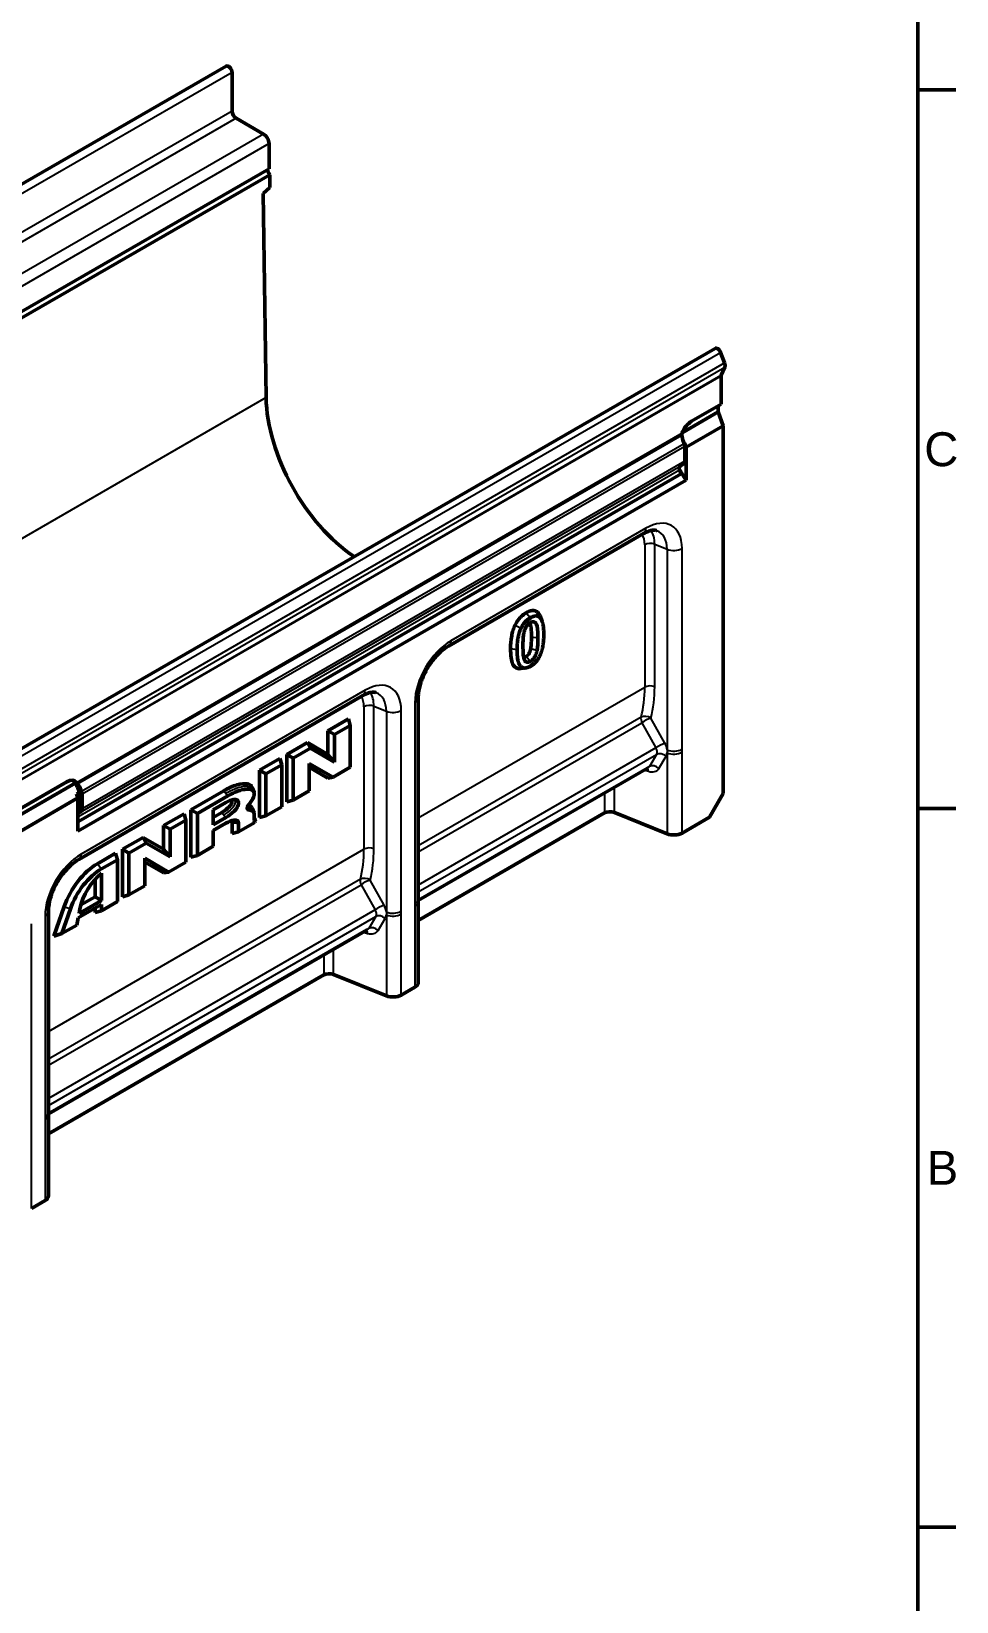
# Model space of a CAD drawing. Header units: millimetres. Extents: x 0 to 2774, y -40 to 1485.
# Drawn here: x 1823.6 to 2062.5, y 166.4 to 572 of the extents above; entities that cross this region are included whole.
import ezdxf

# ---------------------------------------------------------------- set-up
doc = ezdxf.new("R2010")
doc.units = ezdxf.units.MM
doc.header["$LTSCALE"] = 2.5
doc.linetypes.add('Durchgehend', pattern=[0])
for name, color, linetype, lineweight in [('Rahmen_0', 7, 'Durchgehend', 50), ('Rahmen_2', 7, 'Durchgehend', 50), ('Sichtbar (ISO)', 7, 'Continuous', 50), ('Sichtbar schmal (ISO)', 7, 'Continuous', 25)]:
    doc.layers.add(name, color=color, linetype=linetype, lineweight=lineweight)
doc.styles.add('Aktuell-DINNach Layer', font='arial.ttf')

# ---------------------------------------------------------------- blocks, each defined once
blk = doc.blocks.new('Ränder Standardrahmen')
at = {"layer": 'Rahmen_0'}
for p, q in [((821, 222.75), (824.9, 222.75)), ((821, 148.5), (824.9, 148.5)), ((821, 74.25), (824.9, 74.25))]:
    blk.add_line(p, q, dxfattribs=at)
at = {"layer": 'Rahmen_0', "flags": 128}
blk.add_lwpolyline([(20, 20), (20, 574), (821, 574), (821, 20), (20, 20)], dxfattribs=at)
at = {"layer": 'Rahmen_2', "char_height": 3.5, "attachment_point": 7, "style": 'Aktuell-DINNach Layer'}
for s, insert in [('C', (821.64, 183.82)), ('B', (821.89, 109.63))]:
    blk.add_mtext(s, dxfattribs=dict(at, insert=insert))

msp = doc.modelspace()

# ---------------------------------------------------------------- linework, layer by layer
at = {"layer": 'Sichtbar (ISO)'}
for p, q in [((1520.724, 359.056), (1873.924, 562.976)), ((1875.433, 551.381), (1875.433, 561.383)), ((1883.564, 545.461), (1876.493, 549.544)), ((1884.979, 536.48), (1884.979, 543.012)), ((1884.979, 536.48), (1530.895, 332.05)), ((1884.448, 536.174), (1885.155, 534.949)), ((1885.155, 534.949), (1803.886, 488.028)), ((1885.205, 531.655), (1883.445, 530.082)), ((1885.155, 534.949), (1885.205, 531.655)), ((1883.445, 530.082), (1884.234, 477.419)), ((2000.142, 490.104), (1646.942, 286.184)), ((2002.577, 486.328), (2001.539, 489.073)), ((2001.651, 475.651), (2001.651, 483)), ((2001.678, 483.141), (2002.63, 485.229)), ((1994.05, 471.262), (2001.651, 475.651)), ((2000.944, 475.243), (2000.944, 473.691)), ((2000.944, 473.691), (1991.642, 468.321)), ((2000.944, 473.691), (2002.181, 470.119)), ((2002.181, 470.119), (1992.636, 464.608)), ((2002.181, 470.119), (2002.181, 375.12)), ((1992.131, 465.539), (1991.975, 465.928)), ((1992.13, 465.541), (1992.263, 465.618)), ((1992.263, 465.618), (1992.636, 464.608)), ((1992.263, 465.06), (1992.263, 465.618)), ((1992.282, 461.051), (1992.282, 464.821)), ((1992.636, 464.608), (1992.636, 456.035)), ((1991.371, 457.704), (1990.962, 458.756)), ((1991.075, 459.677), (1991.868, 460.136)), ((1992.636, 456.035), (1991.211, 458.338)), ((1992.636, 456.035), (1835.658, 365.404)), ((1835.807, 367.889), (1991.371, 457.704)), ((1931.333, 413.217), (1981.632, 442.257)), ((1954.929, 420.988), (1955.418, 419.793)), ((1951.264, 407.561), (1949.985, 407.386)), ((1835.873, 358.104), (1909.153, 400.412)), ((1923.498, 347.968), (1923.498, 399.812)), ((1900.181, 391.348), (1905.485, 394.41)), ((1905.485, 394.41), (1905.933, 392.737)), ((1900.181, 385.224), (1900.181, 391.348)), ((1900.181, 391.348), (1901.854, 390.382)), ((1901.854, 390.382), (1905.933, 392.737)), ((1901.854, 383.258), (1901.854, 390.382)), ((1905.933, 392.737), (1905.933, 381.903)), ((1889.575, 385.224), (1894.878, 388.286)), ((1891.248, 384.258), (1895.685, 386.82)), ((1894.878, 388.286), (1900.181, 385.224)), ((1894.878, 388.286), (1895.685, 386.82)), ((1895.685, 386.82), (1901.854, 383.258)), ((1882.504, 381.142), (1887.807, 384.203)), ((1884.177, 380.176), (1888.255, 382.53)), ((1887.807, 384.203), (1888.255, 382.53)), ((1888.255, 382.53), (1888.255, 371.697)), ((1889.575, 372.977), (1889.575, 385.224)), ((1889.575, 385.224), (1891.248, 384.258)), ((1891.248, 373.425), (1891.248, 384.258)), ((1901.496, 379.341), (1895.326, 382.903)), ((1895.326, 382.903), (1895.326, 375.78)), ((1900.181, 379.1), (1895.326, 381.903)), ((1900.181, 385.224), (1901.854, 383.258)), ((1905.933, 381.903), (1901.496, 379.341)), ((1923.498, 347.505), (1982.82, 381.755)), ((1834.921, 377.838), (1814.866, 366.259)), ((1817.273, 369.2), (1832.829, 378.182)), ((1882.504, 368.894), (1882.504, 381.142)), ((1882.504, 381.142), (1884.177, 380.176)), ((1884.177, 369.342), (1884.177, 380.176)), ((1900.181, 379.1), (1901.496, 379.341)), ((1815.505, 362.342), (1835.658, 373.977)), ((1835.323, 375.008), (1836.011, 375.406)), ((1835.658, 373.977), (1835.323, 375.008)), ((1835.961, 375.654), (1835.587, 376.59)), ((1835.658, 365.404), (1835.658, 373.977)), ((1836.011, 371.645), (1836.011, 375.415)), ((1836.412, 376.113), (1836.567, 375.724)), ((1836.718, 375.007), (1836.718, 371.237)), ((1864.826, 370.935), (1873.311, 375.834)), ((1866.499, 369.969), (1874.372, 374.515)), ((1880.616, 376.7), (1881.105, 375.505)), ((1889.575, 372.977), (1891.248, 373.425)), ((1895.326, 375.78), (1891.248, 373.425)), ((2002.181, 375.12), (1998.646, 368.996)), ((1835.658, 371.102), (1835.805, 371.187)), ((1836.305, 370.321), (1835.658, 369.947)), ((1857.755, 366.853), (1863.058, 369.915)), ((1863.058, 369.915), (1863.506, 368.242)), ((1864.826, 358.688), (1864.826, 370.935)), ((1864.826, 370.935), (1866.499, 369.969)), ((1866.499, 359.136), (1866.499, 369.969)), ((1870.578, 370.881), (1873.842, 372.765)), ((1870.578, 367.017), (1870.578, 370.881)), ((1870.578, 368.949), (1872.781, 370.221)), ((1880.624, 371.35), (1881.112, 370.155)), ((1881.184, 369.765), (1881.184, 368.132)), ((1882.504, 368.894), (1884.177, 369.342)), ((1888.255, 371.697), (1884.177, 369.342)), ((1971.569, 370.101), (1923.498, 342.348)), ((1987.745, 364.727), (1974.13, 370.231)), ((1835.658, 368.274), (1835.807, 367.889)), ((1835.807, 367.889), (1835.658, 367.876)), ((1857.755, 360.729), (1857.755, 366.853)), ((1857.755, 366.853), (1859.428, 365.887)), ((1859.428, 365.887), (1863.506, 368.242)), ((1859.428, 358.763), (1859.428, 365.887)), ((1863.506, 368.242), (1863.506, 357.408)), ((1873.842, 368.901), (1870.578, 367.017)), ((1873.842, 367.458), (1870.578, 365.573)), ((1870.578, 365.573), (1870.578, 361.491)), ((1875.433, 364.812), (1875.433, 367.669)), ((1875.433, 364.812), (1877.106, 365.26)), ((1881.276, 367.668), (1877.106, 365.26)), ((1877.106, 365.26), (1877.106, 367.411)), ((1998.646, 368.996), (1991.587, 364.921)), ((1847.148, 360.729), (1852.452, 363.791)), ((1848.821, 359.763), (1853.259, 362.325)), ((1852.452, 363.791), (1857.755, 360.729)), ((1852.452, 363.791), (1853.259, 362.325)), ((1853.259, 362.325), (1859.428, 358.763)), ((1870.578, 361.491), (1866.499, 359.136)), ((1840.703, 357.008), (1845.381, 359.709)), ((1841.764, 355.689), (1845.829, 358.035)), ((1845.381, 359.709), (1845.829, 358.035)), ((1845.829, 358.035), (1845.829, 347.202)), ((1847.148, 348.482), (1847.148, 360.729)), ((1847.148, 360.729), (1848.821, 359.763)), ((1848.821, 348.93), (1848.821, 359.763)), ((1859.069, 354.847), (1852.9, 358.408)), ((1852.9, 358.408), (1852.9, 351.285)), ((1857.755, 354.605), (1852.9, 357.408)), ((1857.755, 360.729), (1859.428, 358.763)), ((1863.506, 357.408), (1859.069, 354.847)), ((1864.826, 358.688), (1866.499, 359.136)), ((1840.077, 348.482), (1840.077, 352.985)), ((1841.75, 354.534), (1841.75, 347.516)), ((1857.755, 354.605), (1859.069, 354.847)), ((1847.148, 348.482), (1848.821, 348.93)), ((1852.9, 351.285), (1848.821, 348.93)), ((1829.471, 338.275), (1832.122, 345.93)), ((1831.522, 338.942), (1833.731, 345.318)), ((1841.75, 346.48), (1835.71, 342.993)), ((1841.75, 347.516), (1835.934, 344.158)), ((1835.934, 344.158), (1836.161, 345.338)), ((1836.4, 346.359), (1840.077, 348.482)), ((1840.077, 348.482), (1841.75, 347.516)), ((1840.077, 344.399), (1840.077, 345.515)), ((1840.077, 344.399), (1841.75, 344.847)), ((1845.829, 347.202), (1841.75, 344.847)), ((1841.75, 344.847), (1841.75, 346.48)), ((1923.498, 326.327), (1923.498, 347.225)), ((1828.039, 292.855), (1828.039, 344.698)), ((1835.356, 341.156), (1831.522, 338.942)), ((1835.71, 342.993), (1835.356, 341.156)), ((1828.039, 292.392), (1910.342, 339.91)), ((1829.471, 338.275), (1831.522, 338.942)), ((1899.09, 328.256), (1828.039, 287.234)), ((1915.267, 322.881), (1901.652, 328.385)), ((1922.62, 325.102), (1919.109, 323.075)), ((1828.039, 271.214), (1828.039, 292.112)), ((1827.16, 269.989), (1823.649, 267.962))]:
    msp.add_line(p, q, dxfattribs=at)
for centre, major_axis, ratio, start_param, end_param in [((1874.549, 561.893), (-0.625, 1.083), 0.5773503, 3.9269908, 6.2831853), ((1876.493, 550.769), (-0.75, 1.299), 0.5773503, 0.7853982, 2.3561945), ((1883.564, 543.829), (-1, 1.732), 0.5773503, 3.9269908, 5.4977871), ((2000.767, 489.021), (-0.625, 1.083), 0.5773503, 4.4364737, 6.2831853), ((2002.005, 482.795), (-0.25, 0.433), 0.5773503, 0.390607, 0.7853982), ((2001.651, 486.265), (0.75, -1.299), 0.5773503, 0.390607, 1.294881), ((1908.979, 463.631), (17.5, -30.311), 0.5773503, 3.9444441, 5.4164323), ((1994.05, 467.996), (2, 3.464), 0.5773503, 0.7853982, 1.8169452), ((1994.804, 467.561), (-1.109, 4.484), 0.6928203, 1.373127, 1.7681919), ((1991.221, 465.434), (-0.75, 1.299), 0.5773503, 3.9269908, 4.4674103), ((1991.575, 458.811), (-0.5, 0.866), 0.5773503, 0.0005556, 1.3089969), ((1992.263, 458.946), (1.083, -1.683), 0.6067281, 4.2744966, 4.6833194), ((1990.868, 461.868), (1, -1.732), 0.5773503, 0.0005556, 0.7853982), ((1832.829, 374.916), (2, 3.464), 0.5773503, 6.0370365, 7.0685835), ((1832.122, 375.324), (2, 3.464), 0.5773503, 6.0370365, 6.1054747), ((1832.759, 374.957), (1.109, -4.484), 0.6928203, 1.7681919, 2.0273264), ((1833.583, 374.481), (1.109, -4.484), 0.6928203, 1.7681919, 2.1632567), ((1835.658, 375.619), (-0.25, 0.433), 0.5773503, 3.9269908, 4.4674103), ((1835.658, 375.619), (0.75, -1.299), 0.5773503, 0.7853982, 1.3258177), ((1835.304, 372.053), (0.5, -0.866), 0.5773503, 0.0005556, 0.7853982), ((1835.304, 372.053), (1, -1.732), 0.5773503, 0.0005556, 0.7853982), ((1879.952, 371.668), (-0.433, -0.75), 0.5773503, 4.4240598, 6.5787739), ((1972.983, 369.285), (2, 0), 0.5773503, 0.9599311, 2.3561945), ((1881.266, 369.404), (0.375, 0.65), 0.5773503, 3.7716665, 3.9269908), ((1882.327, 368.792), (-0.808, -1.4), 0.5773503, 5.4977871, 5.9009231), ((1989.466, 366.145), (3, 0), 0.5773503, 4.1015237, 5.4977871), ((1840.703, 345.93), (6.784, 11.75), 0.5773503, 0.7853982, 1.8925469), ((1841.764, 345.318), (6.351, 11), 0.5773503, 0.7853982, 1.8925469), ((1842.906, 347.285), (4.916, 8.514), 0.5773503, 0.9523715, 2.1112158), ((1900.505, 327.439), (2, 0), 0.5773503, 0.9599311, 2.3561945), ((1920.498, 326.327), (3, 0), 0.5773503, 5.4977871, 6.2831853), ((1916.987, 324.3), (3, 0), 0.5773503, 4.1015237, 5.4977871), ((1825.039, 271.214), (3, 0), 0.5773503, 5.4977871, 6.2831853)]:
    msp.add_ellipse(centre, major_axis=major_axis, ratio=ratio, start_param=start_param, end_param=end_param, dxfattribs=at)
for points, degree, knots in [([(1991.54, 467.688), (1991.534, 467.742), (1991.532, 467.797), (1991.539, 467.999), (1991.572, 468.145), (1991.623, 468.272)], 3, [0.86685526, 0.86685526, 0.86685526, 0.86685526, 0.89782415, 0.89782415, 0.98146895, 0.98146895, 0.98146895, 0.98146895]), ([(1985.106, 443.016), (1984.996, 443.061), (1984.87, 443.097), (1984.566, 443.143), (1984.387, 443.152), (1983.969, 443.127), (1983.731, 443.093), (1983.203, 442.963), (1982.913, 442.869), (1982.296, 442.614), (1981.97, 442.453), (1981.632, 442.257)], 3, [0.85867841, 0.85867841, 0.85867841, 0.85867841, 1.001102, 1.001102, 1.14352558, 1.14352558, 1.28594916, 1.28594916, 1.42837274, 1.42837274, 1.57079633, 1.57079633, 1.57079633, 1.57079633]), ([(1948.513, 418.645), (1948.646, 418.917), (1948.967, 419.551), (1949.798, 420.565), (1950.095, 420.866), (1950.729, 421.406), (1951.061, 421.636), (1951.394, 421.828)], 3, [0.00732763, 0.00732763, 0.00732763, 0.00732763, 0.16722379, 0.16722379, 0.24791336, 0.24791336, 0.33204011, 0.33204011, 0.33204011, 0.33204011]), ([(1951.394, 421.828), (1951.916, 422.129), (1952.429, 422.33), (1953.18, 422.405), (1953.431, 422.384), (1953.895, 422.24), (1954.102, 422.12), (1954.283, 421.958)], 3, [0, 0, 0, 0, 0.44283594, 0.44283594, 0.69036532, 0.69036532, 0.94018894, 0.94018894, 0.94018894, 0.94018894]), ([(1947.338, 412.552), (1947.338, 413.583), (1947.405, 414.723), (1947.705, 416.327), (1947.823, 416.817), (1948.121, 417.756), (1948.297, 418.206), (1948.513, 418.645)], 3, [0, 0, 0, 0, 0.7572272, 0.7572272, 1.0778683, 1.0778683, 1.3720251, 1.3720251, 1.3720251, 1.3720251]), ([(1952.455, 419.265), (1952.235, 419.138), (1952.022, 418.968), (1951.656, 418.581), (1951.466, 418.343), (1951.166, 417.821), (1951.061, 417.577), (1950.881, 417.061), (1950.81, 416.783), (1950.756, 416.517)], 3, [0, 0, 0, 0, 0.18619305, 0.18619305, 0.33646958, 0.33646958, 0.45693008, 0.45693008, 0.59099665, 0.59099665, 0.59099665, 0.59099665]), ([(1952.712, 415.627), (1952.712, 417.784), (1952.4, 418.921), (1952.24, 419.125)], 2, [0, 0, 0, 1, 1.6417291, 1.6417291, 1.6417291]), ([(1954.385, 415.368), (1954.385, 417.506), (1954.261, 418.235), (1953.946, 419.028), (1953.822, 419.22), (1953.628, 419.371), (1953.49, 419.471), (1953.134, 419.498), (1953.004, 419.483), (1952.733, 419.406), (1952.595, 419.345), (1952.455, 419.265)], 3, [0, 0, 0, 0, 1.5708815, 1.5708815, 2.3459193, 2.3459193, 2.5676126, 2.5676126, 2.6834433, 2.6834433, 2.7987915, 2.7987915, 2.7987915, 2.7987915]), ([(1950.756, 416.517), (1950.684, 416.169), (1950.621, 415.71), (1950.537, 414.434), (1950.525, 413.751), (1950.525, 413.14)], 3, [0.00011238, 0.00011238, 0.00011238, 0.00011238, 0.23361705, 0.23361705, 0.46623967, 0.46623967, 0.46623967, 0.46623967]), ([(1954.154, 412), (1954.225, 412.348), (1954.288, 412.807), (1954.372, 414.079), (1954.385, 414.759), (1954.385, 415.368)], 3, [0.00011236, 0.00011236, 0.00011236, 0.00011236, 0.23377828, 0.23377828, 0.46663187, 0.46663187, 0.46663187, 0.46663187]), ([(1931.333, 413.217), (1930.674, 412.837), (1929.974, 412.326), (1928.57, 411.061), (1927.867, 410.3), (1926.559, 408.604), (1925.955, 407.666), (1924.929, 405.732), (1924.505, 404.736), (1923.881, 402.817), (1923.676, 401.892), (1923.523, 400.611), (1923.498, 400.197), (1923.498, 399.812)], 3, [-1.5707963, -1.5707963, -1.5707963, -1.5707963, -1.293168, -1.293168, -1.006757, -1.006757, -0.7160196, -0.7160196, -0.4270346, -0.4270346, -0.145024, -0.145024, 0, 0, 0, 0]), ([(1949.985, 407.386), (1949.956, 407.383), (1949.927, 407.379), (1949.471, 407.333), (1949.093, 407.409), (1948.279, 407.857), (1948.04, 408.271), (1947.692, 409.017), (1947.559, 409.605), (1947.373, 410.932), (1947.338, 411.752), (1947.338, 412.552)], 3, [0.4111248, 0.4111248, 0.4111248, 0.4111248, 0.4375894, 0.4375894, 0.8301111, 0.8301111, 1.4034282, 1.4034282, 2.3873429, 2.3873429, 3.6063611, 3.6063611, 3.6063611, 3.6063611]), ([(1950.525, 413.14), (1950.525, 411.016), (1950.648, 410.279), (1950.962, 409.485), (1951.084, 409.296), (1951.277, 409.143), (1951.412, 409.045), (1951.768, 409.017), (1951.899, 409.032), (1952.173, 409.109), (1952.313, 409.171), (1952.455, 409.253)], 3, [0, 0, 0, 0, 1.5608238, 1.5608238, 2.3215559, 2.3215559, 2.5478978, 2.5478978, 2.6680035, 2.6680035, 2.7876142, 2.7876142, 2.7876142, 2.7876142]), ([(1950.657, 410.504), (1950.697, 410.476), (1951.022, 410.358), (1951.394, 410.572)], 2, [1.851209, 1.851209, 1.851209, 2, 3, 3, 3]), ([(1952.455, 409.253), (1952.674, 409.38), (1952.888, 409.549), (1953.253, 409.936), (1953.443, 410.175), (1953.743, 410.696), (1953.849, 410.94), (1954.029, 411.457), (1954.1, 411.734), (1954.154, 412)], 3, [0, 0, 0, 0, 0.18619305, 0.18619305, 0.33646958, 0.33646958, 0.45693008, 0.45693008, 0.59099663, 0.59099663, 0.59099663, 0.59099663]), ([(1912.628, 401.171), (1912.518, 401.215), (1912.392, 401.251), (1912.087, 401.297), (1911.908, 401.307), (1911.491, 401.282), (1911.252, 401.247), (1910.724, 401.118), (1910.435, 401.024), (1909.818, 400.768), (1909.491, 400.607), (1909.153, 400.412)], 3, [0.85867841, 0.85867841, 0.85867841, 0.85867841, 1.001102, 1.001102, 1.14352558, 1.14352558, 1.28594916, 1.28594916, 1.42837274, 1.42837274, 1.57079633, 1.57079633, 1.57079633, 1.57079633]), ([(1835.058, 377.623), (1835.005, 377.706), (1834.954, 377.786), (1834.813, 378.011), (1834.718, 378.161), (1834.604, 378.327), (1834.576, 378.366), (1834.549, 378.402)], 3, [3.48239133, 3.48239133, 3.48239133, 3.48239133, 3.53974356, 3.53974356, 3.66293936, 3.66293936, 3.70391584, 3.70391584, 3.70391584, 3.70391584]), ([(1835.256, 377.994), (1835.307, 377.926), (1835.373, 377.836), (1835.479, 377.699), (1835.509, 377.661), (1835.541, 377.622)], 3, [0.3481471, 0.3481471, 0.3481471, 0.3481471, 0.4317919, 0.4317919, 0.46276079, 0.46276079, 0.46276079, 0.46276079]), ([(1873.311, 375.834), (1874.485, 376.512), (1875.658, 377.033), (1876.702, 377.341), (1877.772, 377.657), (1878.705, 377.748), (1879.395, 377.604), (1879.864, 377.507), (1880.221, 377.301), (1880.447, 376.999), (1880.515, 376.908), (1880.572, 376.808), (1880.616, 376.7)], 3, [-1.5707963, -1.5707963, -1.5707963, -1.5707963, -1.0964753, -1.0964753, -1.0964753, -0.6104239, -0.6104239, -0.6104239, -0.2797224, -0.2797224, -0.2797224, -0.1799216, -0.1799216, -0.1799216, -0.1799216]), ([(1872.781, 370.221), (1873.492, 370.632), (1874.199, 371.178), (1874.692, 371.7), (1874.877, 371.896), (1875.034, 372.088), (1875.153, 372.268), (1875.257, 372.425), (1875.334, 372.571), (1875.38, 372.704), (1875.42, 372.819), (1875.437, 372.923), (1875.431, 373.013), (1875.426, 373.091), (1875.403, 373.159), (1875.363, 373.215), (1875.312, 373.286), (1875.233, 373.338), (1875.13, 373.37)], 3, [-1.5707963, -1.5707963, -1.5707963, -1.5707963, -0.7660947, -0.7660947, -0.7660947, -0.4631481, -0.4631481, -0.4631481, -0.1994746, -0.1994746, -0.1994746, 0.0300173, 0.0300173, 0.0300173, 0.2297586, 0.2297586, 0.2297586, 0.482312, 0.482312, 0.482312, 0.482312]), ([(1873.842, 372.765), (1874.317, 373.04), (1874.792, 373.26), (1875.224, 373.402), (1875.667, 373.548), (1876.064, 373.616), (1876.392, 373.571), (1876.615, 373.54), (1876.813, 373.459), (1876.952, 373.265), (1877.033, 373.152), (1877.09, 372.997), (1877.103, 372.806), (1877.117, 372.586), (1877.071, 372.328), (1876.987, 372.088), (1876.891, 371.812), (1876.752, 371.558), (1876.597, 371.325), (1876.418, 371.057), (1876.214, 370.809), (1875.987, 370.57), (1875.387, 369.935), (1874.619, 369.35), (1873.842, 368.901)], 3, [-1.5707963, -1.5707963, -1.5707963, -1.5707963, -1.0781193, -1.0781193, -1.0781193, -0.573258, -0.573258, -0.573258, -0.2297586, -0.2297586, -0.2297586, -0.0300173, -0.0300173, -0.0300173, 0.1994746, 0.1994746, 0.1994746, 0.4631481, 0.4631481, 0.4631481, 0.7660947, 0.7660947, 0.7660947, 1.5707963, 1.5707963, 1.5707963, 1.5707963]), ([(1874.372, 374.515), (1875.61, 375.23), (1876.847, 375.761), (1877.904, 376.038), (1879.034, 376.334), (1879.952, 376.33), (1880.503, 376.085), (1880.902, 375.908), (1881.105, 375.621), (1881.164, 375.3), (1881.22, 375), (1881.171, 374.655), (1880.976, 374.176), (1880.75, 373.622), (1880.305, 372.898), (1879.66, 372.121)], 3, [-1.5707963, -1.5707963, -1.5707963, -1.5707963, -1.0501016, -1.0501016, -1.0501016, -0.4939206, -0.4939206, -0.4939206, -0.0915104, -0.0915104, -0.0915104, 0.2845979, 0.2845979, 0.2845979, 0.7203944, 0.7203944, 0.7203944, 0.7203944]), ([(1879.664, 370.878), (1880.187, 370.858), (1880.58, 370.727), (1880.827, 370.53), (1881.086, 370.322), (1881.184, 370.061), (1881.184, 369.765)], 3, [-0.6949133, -0.6949133, -0.6949133, -0.6949133, -0.35662735, -0.35662735, -0.35662735, 0, 0, 0, 0]), ([(1879.686, 372.152), (1879.907, 372.081), (1880.096, 371.982), (1880.249, 371.856), (1880.417, 371.719), (1880.542, 371.549), (1880.623, 371.35)], 3, [-0.51964189, -0.51964189, -0.51964189, -0.51964189, -0.35170062, -0.35170062, -0.35170062, -0.16815949, -0.16815949, -0.16815949, -0.16815949]), ([(1877.106, 367.411), (1877.106, 367.46), (1877.103, 367.509), (1877.098, 367.555), (1877.064, 367.848), (1876.925, 368.035), (1876.757, 368.14), (1876.537, 368.277), (1876.26, 368.299), (1875.944, 368.262), (1875.35, 368.194), (1874.6, 367.896), (1873.842, 367.458)], 3, [-3.1415927, -3.1415927, -3.1415927, -3.1415927, -3.0916525, -3.0916525, -3.0916525, -2.7740927, -2.7740927, -2.7740927, -2.3561945, -2.3561945, -2.3561945, -1.5707963, -1.5707963, -1.5707963, -1.5707963]), ([(1875.433, 367.669), (1875.433, 367.747), (1875.417, 367.815), (1875.385, 367.872), (1875.353, 367.932), (1875.304, 367.98), (1875.24, 368.016), (1875.208, 368.035), (1875.171, 368.05), (1875.13, 368.063)], 3, [-3.14159265, -3.14159265, -3.14159265, -3.14159265, -2.95235046, -2.95235046, -2.95235046, -2.75842814, -2.75842814, -2.75842814, -2.65928061, -2.65928061, -2.65928061, -2.65928061]), ([(1835.873, 358.104), (1835.214, 357.723), (1834.514, 357.213), (1833.111, 355.948), (1832.408, 355.187), (1831.1, 353.49), (1830.496, 352.553), (1829.47, 350.619), (1829.046, 349.623), (1828.422, 347.703), (1828.217, 346.778), (1828.064, 345.498), (1828.039, 345.084), (1828.039, 344.698)], 3, [-1.5707963, -1.5707963, -1.5707963, -1.5707963, -1.293168, -1.293168, -1.006757, -1.006757, -0.7160196, -0.7160196, -0.4270346, -0.4270346, -0.145024, -0.145024, 0, 0, 0, 0]), ([(1923.498, 347.225), (1923.498, 347.275), (1923.498, 347.324), (1923.498, 347.423), (1923.498, 347.473), (1923.498, 347.572), (1923.498, 347.622), (1923.498, 347.721), (1923.498, 347.771), (1923.498, 347.87), (1923.498, 347.919), (1923.498, 347.968)], 3, [0, 0, 0, 0, 0.0363946, 0.0363946, 0.0727892, 0.0727892, 0.10918381, 0.10918381, 0.14557841, 0.14557841, 0.18197301, 0.18197301, 0.18197301, 0.18197301]), ([(1828.039, 292.112), (1828.039, 292.161), (1828.039, 292.21), (1828.039, 292.309), (1828.039, 292.359), (1828.039, 292.458), (1828.039, 292.508), (1828.039, 292.608), (1828.039, 292.657), (1828.039, 292.756), (1828.039, 292.806), (1828.039, 292.855)], 3, [0, 0, 0, 0, 0.0363946, 0.0363946, 0.0727892, 0.0727892, 0.10918381, 0.10918381, 0.14557841, 0.14557841, 0.18197301, 0.18197301, 0.18197301, 0.18197301])]:
    msp.add_open_spline(points, degree=degree, knots=knots, dxfattribs=at)
for points, degree in [([(1954.283, 421.958), (1954.561, 421.715), (1954.77, 421.377), (1954.929, 420.988)], 3), ([(1950.054, 417.871), (1949.011, 415.748), (1949.011, 412.294)], 2), ([(1952.455, 420.508), (1950.911, 419.617), (1950.054, 417.871)], 2), ([(1954.864, 420.63), (1953.999, 421.4), (1952.455, 420.508)], 2), ([(1955.899, 416.242), (1955.899, 419.724), (1954.864, 420.63)], 2), ([(1952.502, 412.453), (1952.712, 413.48), (1952.712, 415.627)], 2), ([(1954.856, 410.646), (1955.899, 412.77), (1955.899, 416.242)], 2), ([(1949.011, 412.294), (1949.011, 408.765), (1950.902, 407.113), (1952.455, 408.009)], 2), ([(1951.394, 410.572), (1951.766, 410.787), (1952.34, 411.66), (1952.502, 412.453)], 2), ([(1952.455, 408.009), (1953.999, 408.9), (1954.856, 410.646)], 2), ([(1982.82, 381.755), (1982.829, 381.76), (1982.834, 381.762), (1982.834, 381.762)], 3), ([(1881.266, 368.792), (1881.353, 368.466), (1881.48, 368.056)], 2), ([(1881.48, 368.056), (1881.221, 367.848), (1881.276, 367.668)], 2), ([(1910.342, 339.91), (1910.35, 339.914), (1910.356, 339.916), (1910.356, 339.916)], 3)]:
    msp.add_open_spline(points, degree=degree, dxfattribs=at)
at = {"layer": 'Sichtbar schmal (ISO)'}
for p, q in [((1875.433, 561.383), (1522.233, 357.463)), ((1875.433, 551.381), (1522.233, 347.461)), ((1876.493, 549.544), (1523.293, 345.624)), ((1883.564, 545.461), (1530.364, 341.541)), ((1884.979, 543.012), (1531.779, 339.092)), ((1648.339, 285.153), (2001.539, 489.073)), ((1648.451, 279.079), (2001.651, 483)), ((1648.478, 279.221), (2001.678, 483.141)), ((1649.377, 282.408), (2002.577, 486.328)), ((1649.43, 281.309), (2002.63, 485.229)), ((1884.234, 477.419), (1534.216, 275.336)), ((1835.256, 377.994), (1991.623, 468.272)), ((1835.541, 377.622), (1991.54, 467.688)), ((1836.567, 375.724), (1992.131, 465.539)), ((1836.718, 375.007), (1992.282, 464.821)), ((1835.658, 369.947), (1991.075, 459.677)), ((1835.658, 369.091), (1990.962, 458.756)), ((1836.305, 370.321), (1991.868, 460.136)), ((1836.718, 371.237), (1992.282, 461.051)), ((1991.14, 458.297), (1991.211, 458.338)), ((1982.253, 443.631), (1931.954, 414.591)), ((1981.966, 439.383), (1981.966, 402.567)), ((1984.527, 402.696), (1984.527, 439.512)), ((1984.527, 439.512), (1987.745, 438.211)), ((1987.745, 438.211), (1987.745, 386.368)), ((1991.587, 386.562), (1991.587, 438.405)), ((1951.394, 421.828), (1952.455, 420.508)), ((1948.513, 418.645), (1950.054, 417.871)), ((1952.712, 415.627), (1954.385, 415.368)), ((1947.338, 412.552), (1949.011, 412.294)), ((1951.394, 410.572), (1952.455, 409.253)), ((1909.774, 401.785), (1836.494, 359.477)), ((1923.498, 368.811), (1981.966, 402.567)), ((1909.488, 397.537), (1909.488, 360.721)), ((1912.049, 360.851), (1912.049, 397.667)), ((1912.049, 397.667), (1915.267, 396.366)), ((1922.62, 398.587), (1922.62, 346.744)), ((1915.267, 396.366), (1915.267, 344.522)), ((1919.109, 344.716), (1919.109, 396.56)), ((1981.031, 394.833), (1923.498, 361.617)), ((1923.498, 360.063), (1981.252, 393.407)), ((1981.252, 393.407), (1984.859, 386.891)), ((1987.165, 388.104), (1983.557, 394.62)), ((1984.859, 386.891), (1923.498, 351.464)), ((1987.745, 385.625), (1987.745, 364.727)), ((1991.587, 364.921), (1991.587, 385.819)), ((1923.498, 349.695), (1985.026, 385.218)), ((1983.201, 382.114), (1923.498, 347.645)), ((1985.026, 385.218), (1983.201, 382.114)), ((1985.63, 381.63), (1987.455, 384.733)), ((1981.85, 381.195), (1982.905, 380.859)), ((1836.412, 376.113), (1835.587, 376.59)), ((1873.311, 375.834), (1874.372, 374.515)), ((1971.569, 375.259), (1971.569, 370.101)), ((1974.13, 370.231), (1974.13, 376.738)), ((1872.781, 370.221), (1873.842, 368.901)), ((1879.35, 371.448), (1879.664, 370.878)), ((1875.433, 367.669), (1877.106, 367.411)), ((1828.039, 313.697), (1909.488, 360.721)), ((1840.703, 357.008), (1841.764, 355.689)), ((1908.553, 352.988), (1828.039, 306.503)), ((1828.039, 304.949), (1908.773, 351.561)), ((1908.773, 351.561), (1912.381, 345.045)), ((1914.686, 346.259), (1911.079, 352.775)), ((1912.381, 345.045), (1828.039, 296.35)), ((1832.122, 345.93), (1833.731, 345.318)), ((1922.62, 346.001), (1922.62, 325.102)), ((1823.649, 289.603), (1823.649, 341.446)), ((1827.16, 343.474), (1827.16, 291.63)), ((1828.039, 294.581), (1912.548, 343.372)), ((1912.548, 343.372), (1910.723, 340.269)), ((1913.152, 339.785), (1914.976, 342.888)), ((1915.267, 343.779), (1915.267, 322.881)), ((1919.109, 323.075), (1919.109, 343.974)), ((1910.723, 340.269), (1828.039, 292.531)), ((1909.371, 339.349), (1910.426, 339.013)), ((1899.09, 333.413), (1899.09, 328.256)), ((1901.652, 328.385), (1901.652, 334.892)), ((1823.649, 267.962), (1823.649, 288.86)), ((1827.16, 290.887), (1827.16, 269.989))]:
    msp.add_line(p, q, dxfattribs=at)
for centre, major_axis, ratio, start_param, end_param in [((1976.222, 436.066), (-4.123, -6.928), 0.577215, 2.3714991, 2.860416), ((1980.132, 444.856), (1.5, -2.598), 0.5773503, 0, 0.7853982), ((1982.253, 433.016), (6.701, 11.258), 0.577215, 5.5130918, 7.0838881), ((1977.636, 435.25), (4.837, 8.807), 0.5572852, 5.49053, 6.0204625), ((1980.132, 434.241), (-5.667, -8.407), 0.604668, 2.4104377, 3.2691161), ((1983.38, 438.566), (-2, 0), 0.5773503, 4.1015237, 5.4977871), ((1989.466, 439.63), (3, 0), 0.5773503, 4.1015237, 5.4977871), ((1931.954, 403.976), (-6.701, -11.258), 0.577215, 3.9422955, 5.5130918), ((1929.833, 415.815), (1.5, -2.598), 0.5773503, 0, 0.7853982), ((1907.653, 403.01), (1.5, -2.598), 0.5773503, 0, 0.7853982), ((1909.774, 391.171), (6.701, 11.258), 0.577215, 5.5130918, 7.0838881), ((1944.542, 417.451), (29.685, -34.028), 0.669733, 0.4307543, 0.6547469), ((1983.38, 401.75), (-2, 0), 0.5773503, 4.1015237, 5.4977871), ((1945.689, 418.397), (-30.633, 35.82), 0.6665317, 3.5796523, 3.8036449), ((1903.744, 394.221), (-4.123, -6.928), 0.577215, 2.3714991, 2.860416), ((1910.902, 396.721), (2, 0), 0.5773503, 0.9599311, 2.3561945), ((1905.158, 393.404), (4.837, 8.807), 0.5572852, 5.49053, 6.0204625), ((1907.653, 392.396), (-5.667, -8.407), 0.604668, 2.4104377, 3.2691161), ((1920.498, 399.812), (3, 0), 0.5773503, 5.4977871, 6.2831853), ((1916.987, 397.785), (3, 0), 0.5773503, 4.1015237, 5.4977871), ((1982.41, 393.674), (1, -1.732), 0.5773503, 3.7029982, 4.5378561), ((1982.41, 393.674), (-1.937, 0.496), 0.6680456, 4.2586768, 5.6593434), ((1982.41, 393.674), (1.75, 0.969), 0.1991586, 0.7511877, 2.1792557), ((1986.018, 387.158), (1.75, 0.969), 0.1991586, 0.7511877, 2.1792557), ((1983.292, 386.387), (1.707, -1.208), 0.714041, 0.031539, 1.0787365), ((1986.308, 383.788), (-1.724, 1.014), 0.7222297, 4.4548074, 5.867568), ((1984.439, 387.333), (-2.624, 3.069), 0.6665317, 3.9176247, 4.4145101), ((1984.439, 387.333), (-2.624, 3.069), 0.6665317, 3.3673126, 3.6896651), ((1989.466, 387.787), (3, 0), 0.5773503, 4.1015237, 5.4977871), ((1989.466, 387.044), (3, 0), 0.5773503, 4.1015237, 5.4977871), ((1981.758, 379.913), (0.607, 1.906), 0.5161551, 5.3870841, 5.9856715), ((1981.468, 383.283), (1.707, -1.208), 0.714041, 5.9656584, 6.3147243), ((1982.615, 384.229), (-2.624, 3.069), 0.6665317, 2.320115, 3.3673126), ((1984.483, 380.684), (1.724, -1.014), 0.7222297, 1.3132148, 2.7259754), ((1910.902, 359.905), (2, 0), 0.5773503, 0.9599311, 2.3561945), ((1836.494, 348.863), (-6.701, -11.258), 0.577215, 3.9422955, 5.5130918), ((1834.373, 360.702), (1.5, -2.598), 0.5773503, 0, 0.7853982), ((1872.064, 375.606), (29.685, -34.028), 0.669733, 0.4307543, 0.6547469), ((1873.211, 376.552), (-30.633, 35.82), 0.6665317, 3.5796523, 3.8036449), ((1909.932, 351.829), (1, -1.732), 0.5773503, 3.7029982, 4.5378561), ((1909.932, 351.829), (-1.937, 0.496), 0.6680456, 4.2586768, 5.6593434), ((1909.932, 351.829), (1.75, 0.969), 0.1991586, 0.7511877, 2.1792557), ((1913.539, 345.313), (1.75, 0.969), 0.1991586, 0.7511877, 2.1792557), ((1910.814, 344.541), (1.707, -1.208), 0.714041, 0.031539, 1.0787365), ((1911.961, 345.487), (-2.624, 3.069), 0.6665317, 3.9176247, 4.4145101), ((1920.498, 347.968), (3, 0), 0.5773503, 5.4977871, 6.2831853), ((1920.498, 347.225), (3, 0), 0.5773503, 5.4977871, 6.2831853), ((1825.039, 344.698), (3, 0), 0.5773503, 5.4977871, 6.2831853), ((1913.829, 341.942), (-1.724, 1.014), 0.7222297, 4.4548074, 5.867568), ((1911.961, 345.487), (-2.624, 3.069), 0.6665317, 3.3673126, 3.6896651), ((1916.987, 345.941), (3, 0), 0.5773503, 4.1015237, 5.4977871), ((1916.987, 345.198), (3, 0), 0.5773503, 4.1015237, 5.4977871), ((1909.279, 338.067), (0.607, 1.906), 0.5161551, 5.3870841, 5.9856715), ((1908.989, 341.438), (1.707, -1.208), 0.714041, 5.9656584, 6.3147243), ((1910.136, 342.384), (-2.624, 3.069), 0.6665317, 2.320115, 3.3673126), ((1912.005, 338.839), (1.724, -1.014), 0.7222297, 1.3132148, 2.7259754), ((1825.039, 292.855), (3, 0), 0.5773503, 5.4977871, 6.2831853), ((1825.039, 292.112), (3, 0), 0.5773503, 5.4977871, 6.2831853)]:
    msp.add_ellipse(centre, major_axis=major_axis, ratio=ratio, start_param=start_param, end_param=end_param, dxfattribs=at)
for points, knots in [([(1954.864, 420.63), (1954.719, 420.96), (1954.573, 421.296), (1954.38, 421.736), (1954.332, 421.847), (1954.283, 421.958)], [-0.51681743, -0.51681743, -0.51681743, -0.51681743, -0.25868116, -0.25868116, -0.17239755, -0.17239755, -0.17239755, -0.17239755]), ([(1954.154, 412), (1954.016, 412.038), (1953.878, 412.076), (1953.33, 412.226), (1952.913, 412.34), (1952.502, 412.453)], [0.17243817, 0.17243817, 0.17243817, 0.17243817, 0.25874043, 0.25874043, 0.51696731, 0.51696731, 0.51696731, 0.51696731]), ([(1987.745, 386.368), (1987.754, 386.242), (1987.758, 386.115), (1987.758, 385.867), (1987.754, 385.744), (1987.745, 385.625)], [0, 0, 0, 0, 0.09098651, 0.09098651, 0.18197301, 0.18197301, 0.18197301, 0.18197301]), ([(1991.587, 385.819), (1991.587, 385.943), (1991.587, 386.067), (1991.587, 386.314), (1991.587, 386.438), (1991.587, 386.562)], [-0.18197301, -0.18197301, -0.18197301, -0.18197301, -0.09098651, -0.09098651, 0, 0, 0, 0]), ([(1875.528, 373.492), (1875.809, 373.488), (1876.029, 373.405), (1876.149, 373.195), (1876.247, 373.024), (1876.253, 372.746), (1876.163, 372.462), (1876.032, 372.046), (1875.751, 371.646), (1875.395, 371.254), (1874.842, 370.645), (1874.069, 370.043), (1873.287, 369.592)], [-0.6536797, -0.6536797, -0.6536797, -0.6536797, -0.1963495, -0.1963495, -0.1963495, 0.1768537, 0.1768537, 0.1768537, 0.7231058, 0.7231058, 0.7231058, 1.5707963, 1.5707963, 1.5707963, 1.5707963]), ([(1873.817, 375.205), (1873.991, 375.306), (1874.165, 375.403), (1874.338, 375.496), (1876.007, 376.394), (1877.625, 376.931), (1878.814, 376.996), (1879.752, 377.046), (1880.415, 376.802), (1880.725, 376.358), (1880.775, 376.287), (1880.816, 376.211), (1880.85, 376.131)], [-1.5707963, -1.5707963, -1.5707963, -1.5707963, -1.4991839, -1.4991839, -1.4991839, -0.8102235, -0.8102235, -0.8102235, -0.2672269, -0.2672269, -0.2672269, -0.1799216, -0.1799216, -0.1799216, -0.1799216]), ([(1879.384, 371.605), (1879.742, 371.579), (1880.043, 371.502), (1880.28, 371.382), (1880.564, 371.237), (1880.753, 371.033), (1880.856, 370.783)], [-0.66894417, -0.66894417, -0.66894417, -0.66894417, -0.4410954, -0.4410954, -0.4410954, -0.16815949, -0.16815949, -0.16815949, -0.16815949]), ([(1876.23, 367.546), (1876.23, 367.738), (1876.169, 367.889), (1876.073, 367.988), (1875.944, 368.122), (1875.757, 368.18), (1875.527, 368.184)], [-3.14159265, -3.14159265, -3.14159265, -3.14159265, -2.86291244, -2.86291244, -2.86291244, -2.48791296, -2.48791296, -2.48791296, -2.48791296]), ([(1922.62, 346.744), (1922.62, 346.62), (1922.62, 346.496), (1922.62, 346.248), (1922.62, 346.124), (1922.62, 346.001)], [-0.18197301, -0.18197301, -0.18197301, -0.18197301, -0.09098651, -0.09098651, 0, 0, 0, 0]), ([(1915.267, 344.522), (1915.275, 344.396), (1915.28, 344.27), (1915.28, 344.021), (1915.275, 343.899), (1915.267, 343.779)], [0, 0, 0, 0, 0.09098651, 0.09098651, 0.18197301, 0.18197301, 0.18197301, 0.18197301]), ([(1919.109, 343.974), (1919.109, 344.097), (1919.109, 344.221), (1919.109, 344.469), (1919.109, 344.593), (1919.109, 344.716)], [-0.18197301, -0.18197301, -0.18197301, -0.18197301, -0.09098651, -0.09098651, 0, 0, 0, 0]), ([(1823.649, 288.86), (1823.649, 288.984), (1823.649, 289.108), (1823.649, 289.355), (1823.649, 289.479), (1823.649, 289.603)], [-0.18197301, -0.18197301, -0.18197301, -0.18197301, -0.09098651, -0.09098651, 0, 0, 0, 0]), ([(1827.16, 291.63), (1827.16, 291.506), (1827.16, 291.382), (1827.16, 291.135), (1827.16, 291.011), (1827.16, 290.887)], [-0.18197301, -0.18197301, -0.18197301, -0.18197301, -0.09098651, -0.09098651, 0, 0, 0, 0])]:
    msp.add_open_spline(points, degree=3, knots=knots, dxfattribs=at)

# ---------------------------------------------------------------- block references
at = {"xscale": 2.5, "yscale": 2.5, "zscale": 2.5}
msp.add_blockref('Ränder Standardrahmen', (0, 0), dxfattribs=at)

doc.saveas('drawing.dxf')
